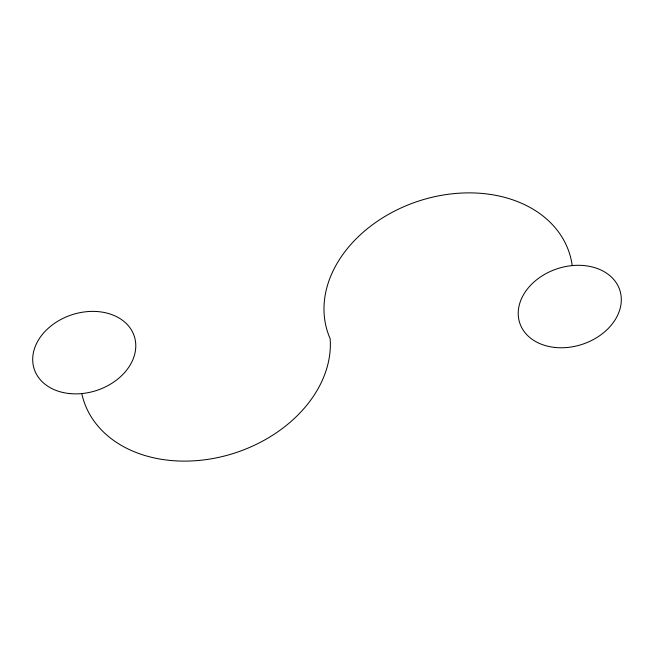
<?xml version="1.0" encoding="UTF-8"?>
<svg xmlns="http://www.w3.org/2000/svg" width="654" height="654" viewBox="0 0 654 654"><rect width="100%" height="100%" fill="white"/><g stroke="black" fill="none" stroke-linecap="round" stroke-linejoin="round"><path stroke-width="0.98" d="M572.225 265.581A127.162 96.113 -18.2 0 0 422.345 199.903A127.162 96.113 -18.2 0 0 330.156 338.69A127.849 96.637 -18.2 0 1 219.131 457.277A127.849 96.637 -18.2 0 1 81.775 393.577M555.221 347.478A52.663 39.812 -18.2 0 0 619.861 290.302A52.663 39.812 -18.2 0 0 534.195 281.817A52.663 39.812 -18.2 0 0 555.221 347.478M69.7 393.577A52.663 39.812 -18.2 0 0 134.34 336.401A52.663 39.812 -18.2 0 0 48.674 327.907A52.663 39.812 -18.2 0 0 69.7 393.577"/></g></svg>
